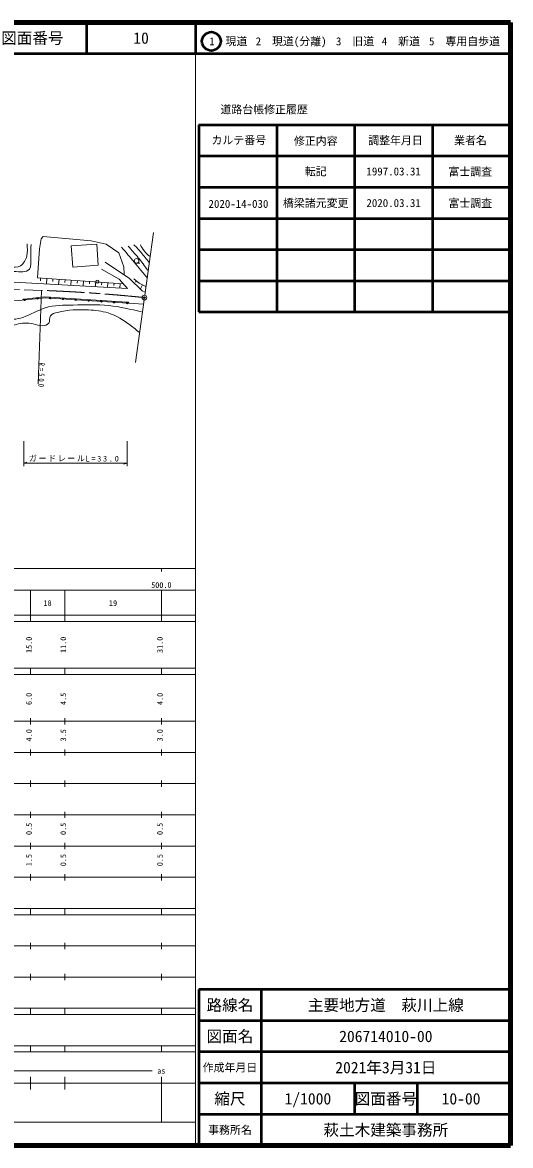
# Model space of a CAD drawing. Units: millimetres, scale not verified. Extents: x 40000 to 680000, y 20000 to 380000.
# Drawn here: x 523448 to 680000, y 20000 to 380000 of the extents above; entities that cross this region are included whole.
import ezdxf
from ezdxf.enums import TextEntityAlignment as Align

# ---------------------------------------------------------------- set-up
doc = ezdxf.new("R2010")
doc.units = ezdxf.units.MM
doc.header["$LTSCALE"] = 1000
doc.header["$PDMODE"] = 32
doc.header["$PDSIZE"] = 500
doc.linetypes.add('CHAIN', pattern=[18.5, 12, -1.5, 3.5, -1.5])
for name, color, linetype, lineweight in [('M-BGD', 7, 'Continuous', 13), ('M-BMK', 2, 'CHAIN', 13), ('M-BMK-SRVR', 3, 'Continuous', 13), ('M-STR-HTXT', 7, 'Continuous', 13), ('M-TTL', 2, 'Continuous', 140), ('M-TTL-BAND', 7, 'Continuous', 13), ('M-TTL-FRAM', 2, 'Continuous', 50), ('M-TTL-LINE', 7, 'Continuous', 50)]:
    doc.layers.add(name, color=color, linetype=linetype, lineweight=lineweight)
doc.layers.add('M-OTRS', color=6, linetype='Continuous')
doc.layers.add('M-TTL-TXT', color=7, linetype='Continuous')
doc.styles.add('ＭＳ ゴシック', font='')
doc.styles.get('ＭＳ ゴシック').set_extended_font_data('MS Gothic')

msp = doc.modelspace()

# ---------------------------------------------------------------- linework, layer by layer
at = {"layer": 'M-BGD'}
for p, q in [((560049, 302818), (561049, 302818)), ((528310, 298187), (555759, 296240)), ((529290, 298118), (529224, 297189)), ((531251, 297979), (531121, 296151)), ((533211, 297840), (533148, 296941)), ((535172, 297700), (535047, 295933)), ((537133, 297561), (537071, 296692)), ((539093, 297422), (538972, 295714)), ((541054, 297283), (540994, 296444)), ((543015, 297144), (542898, 295495)), ((544975, 297005), (544918, 296196)), ((546939, 296912), (546439, 296912)), ((546936, 296866), (546823, 295277)), ((547933, 296840), (548428, 296769)), ((548897, 296727), (548841, 295947)), ((550857, 296588), (550749, 295058)), ((552818, 296449), (552765, 295699)), ((554778, 296310), (554674, 294840)), ((560032, 297148), (559723, 296777)), ((561963, 295939), (561316, 294579)), ((524138, 291328), (523840, 291294)), ((557300, 290308), (557001, 290327))]:
    msp.add_line(p, q, dxfattribs=at)
for points in [[(556066, 299310), (555940, 301708), (554361, 306126), (550322, 308965), (545526, 309974), (530127, 311361), (529432, 310604), (528928, 307385), (528310, 298187)], [(475521, 308324), (477486, 301509), (478489, 296899), (487640, 297461), (497983, 297583), (506998, 297544), (528395, 296303), (557132, 294703), (554446, 297709), (548753, 300956)], [(549955, 303201), (557807, 297950), (561896, 294022), (562810, 293531)], [(559210, 297830), (560854, 296467), (563072, 295412)], [(562277, 289703), (530881, 291730), (522292, 290864), (519634, 290802), (500106, 293210), (492814, 293209), (483296, 292405), (460988, 289251)], [(557001, 290327), (530404, 292046), (524138, 291328)], [(523570, 291011), (523565, 291051), (523578, 291113), (523603, 291166), (523647, 291221), (523693, 291257), (523760, 291285), (523840, 291294)], [(557300, 290308), (557380, 290302), (557429, 290289), (557487, 290255), (557525, 290223), (557553, 290181), (557579, 290119), (557585, 290069), (557584, 290039)]]:
    msp.add_lwpolyline(points, dxfattribs=at)
msp.add_lwpolyline([(547735, 302149), (539594, 301580), (539120, 308366), (547261, 308935)], close=True, dxfattribs=at)
for centre, radius in [((560049, 303578), 760), ((547439, 296912), 500), ((528259, 291549), 250), ((528259, 291549), 150), ((532316, 291672), 250), ((532316, 291672), 150), ((532316, 291672), 50), ((536428, 291406), 250), ((524166, 291079), 250), ((524166, 291079), 150), ((524166, 291079), 50), ((528259, 291549), 50), ((536428, 291406), 150), ((536428, 291406), 50), ((540539, 291140), 250), ((540539, 291140), 150), ((540539, 291140), 50), ((544651, 290875), 250), ((544651, 290875), 150), ((544651, 290875), 50), ((548762, 290609), 250), ((548762, 290609), 150), ((548762, 290609), 50), ((552873, 290343), 250), ((552873, 290343), 150), ((552873, 290343), 50), ((556985, 290077), 250), ((556985, 290077), 150), ((556985, 290077), 50)]:
    msp.add_circle(centre, radius, dxfattribs=at)
for points, knots in [([(512101, 303006), (513016, 303003), (513931, 302999), (514895, 302842), (517653, 302392), (520810, 300685), (522865, 302021), (523812, 302637), (524525, 303900), (524836, 305144), (525169, 306473), (525044, 307780), (524918, 309088)], [0, 0, 0, 0, 1, 1, 1, 2, 2, 2, 3, 3, 3, 4, 4, 4, 4]), ([(516045, 301363), (517492, 300923), (518938, 300482), (520729, 300213), (522579, 299935), (524798, 299841), (525659, 300953), (526303, 301786), (526187, 303294), (526151, 304651), (526111, 306175), (526172, 307508), (526233, 308841)], [0, 0, 0, 0, 1, 1, 1, 2, 2, 2, 3, 3, 3, 4, 4, 4, 4]), ([(555265, 307941), (556608, 306353), (557952, 304766), (559291, 303176), (560719, 301480), (562142, 299781), (563565, 298082)], [0, 0, 0, 0, 1, 1, 1, 2, 2, 2, 2]), ([(557319, 308270), (558441, 307059), (559563, 305848), (560606, 304573), (561645, 303301), (562605, 301965), (563564, 300629)], [0, 0, 0, 0, 1, 1, 1, 2, 2, 2, 2]), ([(559209, 308763), (559986, 307922), (560763, 307082), (561510, 306216), (562386, 305199), (563222, 304146), (564057, 303094)], [0, 0, 0, 0, 1, 1, 1, 2, 2, 2, 2]), ([(561263, 308763), (561666, 308050), (562069, 307337), (562578, 306709), (563062, 306110), (563642, 305588), (564221, 305066)], [0, 0, 0, 0, 1, 1, 1, 2, 2, 2, 2]), ([(461735, 288722), (463130, 288823), (464525, 288924), (465915, 289071), (469575, 289460), (473200, 290174), (476829, 290756), (480327, 291317), (483828, 291754), (487395, 292034), (491096, 292354), (494878, 292509), (498426, 291687), (501810, 290963), (504993, 289456), (508236, 287915), (511231, 286505), (514258, 285117), (517467, 284839), (519492, 284625), (521602, 284852), (523563, 285478), (526059, 286269), (528311, 287712), (530761, 288498), (533605, 289426), (536701, 289391), (539758, 289428), (543605, 289474), (547389, 289635), (551137, 289255), (554662, 288897), (558154, 288061), (561645, 287224)], [0, 0, 0, 0, 1, 1, 1, 2, 2, 2, 3, 3, 3, 4, 4, 4, 5, 5, 5, 6, 6, 6, 7, 7, 7, 8, 8, 8, 9, 9, 9, 10, 10, 10, 11, 11, 11, 11]), ([(460922, 288606), (461075, 288503), (461228, 288399), (461387, 288316), (462348, 287814), (463544, 288065), (464696, 288258), (467159, 288672), (469418, 288822), (471720, 289130), (474291, 289587), (476857, 290070), (479442, 290234), (483189, 290416), (486922, 289659), (490821, 290003), (492883, 290221), (495003, 290766), (496800, 290178), (498411, 289627), (499755, 288163), (501329, 287275), (503018, 286377), (504975, 286193), (506785, 285476), (509487, 284291), (511892, 281935), (514565, 281704), (516759, 281523), (519109, 282693), (521473, 283214), (523269, 283655), (525072, 283831), (526872, 283389), (527865, 283172), (528823, 282754), (529891, 282808), (530655, 282828), (531496, 283058), (531865, 283621), (532276, 284246), (532092, 285297), (532444, 285944), (532819, 286632), (533782, 286854), (534708, 287047), (538200, 287933), (541336, 288036), (544635, 287861), (546790, 287697), (548901, 287491), (550905, 286875), (553497, 286077), (555910, 284594), (558104, 282928), (559102, 282170), (560054, 281375), (561006, 280580)], [0, 0, 0, 0, 1, 1, 1, 2, 2, 2, 3, 3, 3, 4, 4, 4, 5, 5, 5, 6, 6, 6, 7, 7, 7, 8, 8, 8, 9, 9, 9, 10, 10, 10, 11, 11, 11, 12, 12, 12, 13, 13, 13, 14, 14, 14, 15, 15, 15, 16, 16, 16, 17, 17, 17, 18, 18, 18, 19, 19, 19, 19])]:
    msp.add_open_spline(points, degree=3, knots=knots, dxfattribs=at)
at = {"layer": 'M-BMK'}
msp.add_line((505510, 295016), (529577, 294117), dxfattribs=at)
msp.add_arc((511197, -205545), 500000, 84.18867, 87.89343, dxfattribs=at)
at = {"layer": 'M-BMK-SRVR'}
for p, q in [((562674, 292552), (565473, 312654)), ((559671, 270990), (562467, 291066))]:
    msp.add_line(p, q, dxfattribs=at)
msp.add_circle((562570, 291809), 750, dxfattribs=at)
at = {"layer": 'M-OTRS'}
msp.add_point((562570, 291809), dxfattribs=at)
at = {"layer": 'M-STR-HTXT'}
for p, q in [((528457, 264138), (529577, 294117)), ((523845, 245734), (523845, 237734)), ((557007, 237738), (557006, 245738)), ((523845, 238734), (524845, 239014)), ((523845, 238734), (557007, 238738)), ((557007, 238738), (556007, 238458))]:
    msp.add_line(p, q, dxfattribs=at)
at = {"layer": 'M-TTL'}
for p, q in [((680000, 380000), (40000, 380000)), ((680000, 20000), (680000, 380000)), ((40000, 20000), (680000, 20000))]:
    msp.add_line(p, q, dxfattribs=at)
at = {"layer": 'M-TTL-BAND'}
for p, q in [((579000, 20000), (579000, 370000)), ((40000, 205000), (579000, 205000)), ((568000, 205000), (568000, 204000)), ((68000, 198000), (579000, 198000)), ((526000, 188000), (526000, 198000)), ((537000, 188000), (537000, 198000)), ((568000, 188000), (568000, 198000)), ((40000, 190000), (579000, 190000)), ((40000, 188000), (579000, 188000)), ((40000, 173000), (579000, 173000)), ((526000, 171000), (526000, 173000)), ((537000, 171000), (537000, 173000)), ((568000, 171000), (568000, 173000)), ((40000, 171000), (579000, 171000)), ((40000, 156000), (579000, 156000)), ((526000, 155000), (526000, 157000)), ((537000, 155000), (537000, 157000)), ((568000, 155000), (568000, 157000)), ((46000, 146000), (579000, 146000)), ((526000, 145000), (526000, 147000)), ((537000, 145000), (537000, 147000)), ((568000, 145000), (568000, 147000)), ((526000, 135000), (526000, 137000)), ((537000, 135000), (537000, 137000)), ((568000, 135000), (568000, 137000)), ((52000, 136000), (579000, 136000)), ((46000, 126000), (579000, 126000)), ((526000, 125000), (526000, 127000)), ((537000, 125000), (537000, 127000)), ((568000, 125000), (568000, 127000)), ((52000, 116000), (579000, 116000)), ((526000, 115000), (526000, 117000)), ((537000, 115000), (537000, 117000)), ((568000, 115000), (568000, 117000)), ((46000, 106000), (579000, 106000)), ((526000, 105000), (526000, 107000)), ((537000, 105000), (537000, 107000)), ((568000, 105000), (568000, 107000)), ((40000, 96000), (579000, 96000)), ((40000, 94000), (579000, 94000)), ((526000, 94000), (526000, 96000)), ((537000, 94000), (537000, 96000)), ((568000, 94000), (568000, 96000)), ((49000, 84000), (579000, 84000)), ((526000, 83000), (526000, 85000)), ((537000, 83000), (537000, 85000)), ((568000, 83000), (568000, 85000)), ((40000, 74000), (579000, 74000)), ((526000, 73000), (526000, 75000)), ((537000, 73000), (537000, 75000)), ((568000, 73000), (568000, 75000)), ((40000, 64000), (579000, 64000)), ((40000, 62000), (579000, 62000)), ((526000, 62000), (526000, 64000)), ((537000, 62000), (537000, 64000)), ((568000, 62000), (568000, 64000)), ((40000, 52000), (579000, 52000)), ((526000, 50000), (526000, 52000)), ((537000, 50000), (537000, 52000)), ((568000, 50000), (568000, 52000)), ((40000, 50000), (579000, 50000)), ((71000, 44000), (565000, 44000)), ((40000, 40000), (579000, 40000)), ((526000, 38000), (526000, 42000)), ((537000, 38000), (537000, 42000)), ((568000, 27500), (568000, 42000)), ((68000, 27500), (579000, 27500))]:
    msp.add_line(p, q, dxfattribs=at)
at = {"layer": 'M-TTL-FRAM'}
for p, q in [((580000, 347197), (580000, 287197)), ((580000, 347197), (680000, 347197)), ((580000, 287197), (680000, 287197)), ((680000, 70000), (580000, 70000)), ((580000, 70000), (580000, 20000))]:
    msp.add_line(p, q, dxfattribs=at)
at = {"layer": 'M-TTL-LINE'}
for p, q in [((543997, 380000), (543997, 370000)), ((579000, 380000), (579000, 370000)), ((40000, 370000), (680000, 370000)), ((605000, 347197), (605000, 287197)), ((630000, 347197), (630000, 287197)), ((655000, 347197), (655000, 287197)), ((580000, 337197), (680000, 337197)), ((580000, 327197), (680000, 327197)), ((580000, 317197), (680000, 317197)), ((580000, 307197), (680000, 307197)), ((580000, 297197), (680000, 297197)), ((600000, 70000), (600000, 20000)), ((680000, 60000), (580000, 60000)), ((680000, 50000), (580000, 50000)), ((680000, 40000), (580000, 40000)), ((630000, 40000), (630000, 30000)), ((650000, 40000), (650000, 30000)), ((680000, 30000), (580000, 30000))]:
    msp.add_line(p, q, dxfattribs=at)
msp.add_circle((584031, 373958), 3000, dxfattribs=at)

# ---------------------------------------------------------------- texts
at = {"layer": 'M-STR-HTXT', "char_height": 1833, "attachment_point": 7, "style": 'ＭＳ ゴシック'}
for s, insert, rotation in [('\\T1.61;\\W0.7;R=500', (528745, 270974), 268.306), ('\\T1.2;ガードレール', (525512, 239234), 0.006), ('\\T1.43;L=33.0', (543688, 239236), 0.006)]:
    msp.add_mtext(s, dxfattribs=dict(at, insert=insert, rotation=rotation))
at = {"layer": 'M-TTL-BAND', "style": 'ＭＳ ゴシック'}
for s, p in [('500.0', (568000, 198195)), ('18', (531500, 192405)), ('19', (552500, 192405)), ('as', (568000, 42500))]:
    msp.add_text(s, height=1833, dxfattribs=at).set_placement(p, align=Align.BOTTOM_CENTER)
for s, p in [('15.0', (527000, 180500)), ('11.0', (538000, 180500)), ('31.0', (569000, 180500)), ('6.0', (527000, 163174)), ('4.5', (538000, 163174)), ('4.0', (569000, 163174)), ('4.0', (527000, 151500)), ('3.5', (538000, 151500)), ('3.0', (569000, 151500)), ('0.5', (527000, 121500)), ('0.5', (538000, 121500)), ('0.5', (569000, 121500)), ('1.5', (527000, 111500)), ('0.5', (538000, 111500)), ('0.5', (569000, 111500))]:
    msp.add_text(s, height=1833, rotation=90, dxfattribs=at).set_placement(p, align=Align.BOTTOM_CENTER)
at = {"layer": 'M-TTL-TXT', "style": 'ＭＳ ゴシック'}
for s, height, p in [('図面番号', 3666, (526622, 375000)), ('10', 3666, (561497, 375000)), ('1\u3000現道', 2566, (589448, 373958)), ('2\u3000現道(分離)', 2566, (609619, 373958)), ('3\u3000旧道', 2566, (630121, 373958)), ('4\u3000新道', 2566, (644824, 373958)), ('5\u3000専用自歩道', 2566, (665228, 373958)), ('道路台帳修正履歴', 2566, (600968, 352113)), ('カルテ番号', 2566, (592839, 342277)), ('修正内容', 2566, (617509, 342023)), ('調整年月日', 2566, (643089, 342197)), ('業者名', 2566, (667134, 342197)), ('転記', 2566, (617500, 332245)), ('1997.03.31', 2566, (642500, 332245)), ('富士調査', 2566, (667077, 332189)), ('2020-14-030', 2566, (592725, 321853)), ('橋梁諸元変更', 2566, (617500, 322126)), ('2020.03.31', 2566, (642500, 322126)), ('富士調査', 2566, (667077, 322069)), ('路線名', 3666, (590000, 65000)), ('路線名', 3666, (590000, 65000)), ('主要地方道\u3000萩川上線', 3666, (640000, 65000)), ('図面名', 3666, (590000, 55000)), ('図面名', 3666, (590000, 55000)), ('206714010-00', 3666, (640000, 55000)), ('2021年3月31日', 3666, (640000, 45000)), ('作成年月日', 2566, (590000, 45000)), ('作成年月日', 2566, (590000, 45000)), ('縮尺', 3666, (590000, 35000)), ('縮尺', 3666, (590000, 35000)), ('1/1000', 3666, (615000, 35000)), ('図面番号', 3666, (640000, 35000)), ('図面番号', 3666, (640000, 35000)), ('10-00', 3666, (664125, 35000)), ('事務所名', 2566, (590000, 25000)), ('事務所名', 2566, (590000, 25000)), ('萩土木建築事務所', 3666, (640000, 25000))]:
    msp.add_text(s, height=height, dxfattribs=at).set_placement(p, align=Align.MIDDLE_CENTER)

doc.saveas('drawing.dxf')
